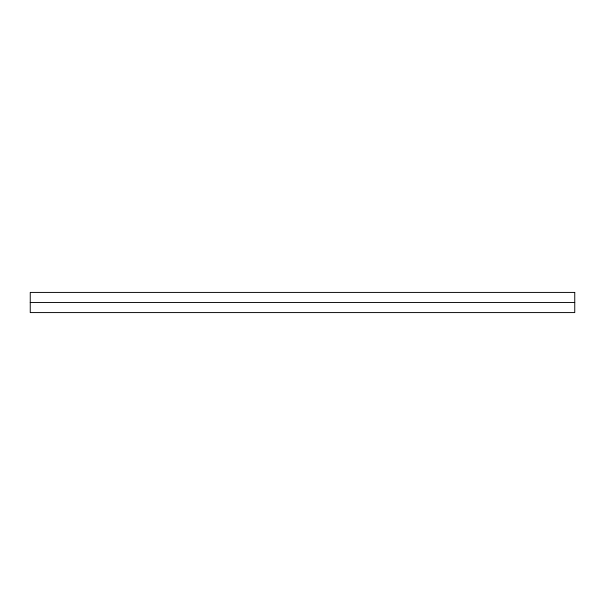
<?xml version="1.0" encoding="UTF-8"?>
<svg xmlns="http://www.w3.org/2000/svg" width="605" height="605" viewBox="0 0 605 605"><rect width="100%" height="100%" fill="white"/><g stroke="black" fill="none" stroke-linecap="round" stroke-linejoin="round"><path stroke-width="0.91" d="M30.25 302.5L574.75 302.5M574.75 292.419L30.25 292.419L30.25 312.581L574.75 312.581L574.75 292.419"/></g></svg>
